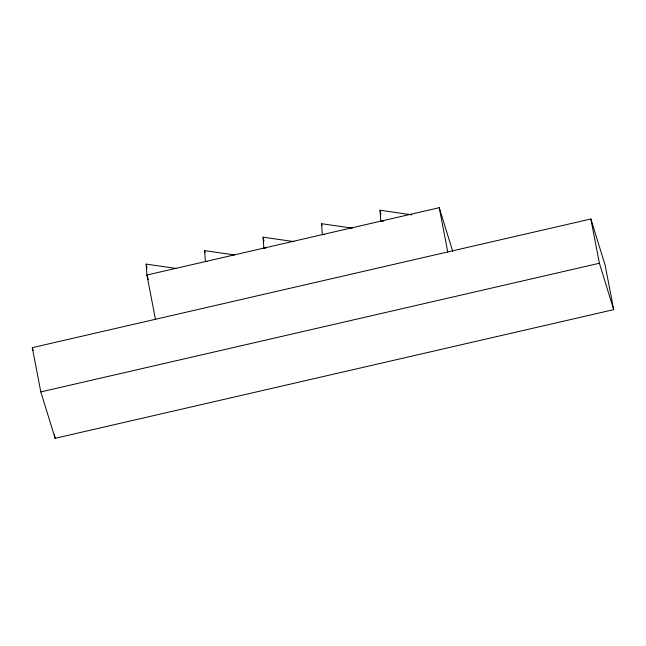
<?xml version="1.0" encoding="UTF-8"?>
<svg xmlns="http://www.w3.org/2000/svg" width="646" height="646" viewBox="0 0 646 646"><rect width="100%" height="100%" fill="white"/><g stroke="black" fill="none" stroke-linecap="round" stroke-linejoin="round"><path stroke-width="0.97" d="M452.725 251.415L439.24 207.697L146.917 275.035L155.444 319.285M32.3 347.653L590.864 218.986L605.181 265.385L613.7 309.636L55.136 438.303L40.819 391.912L32.3 347.653L33.18 350.495M40.819 391.912L599.391 263.245L613.7 309.636M383.781 221.069L380.777 221.166L380.018 210.241L411.914 214.835M324.316 234.571L322.314 234.627L321.555 223.71L352.458 228.159M265.845 248.04L263.851 248.096L263.092 237.171L293.987 241.628M207.382 261.501L205.388 261.565L204.629 250.64L234.53 254.952M148.297 279.492L146.917 275.035L146.157 264.109L176.067 268.421M380.018 210.241L380.922 214.141M321.555 223.71L322.007 225.656M263.092 237.171L263.996 241.071M204.629 250.64L205.081 252.594M146.157 264.109L147.062 268.009M590.864 218.986L599.391 263.245M439.24 207.697L447.759 251.948M54.377 434.37L55.136 438.303"/></g></svg>
